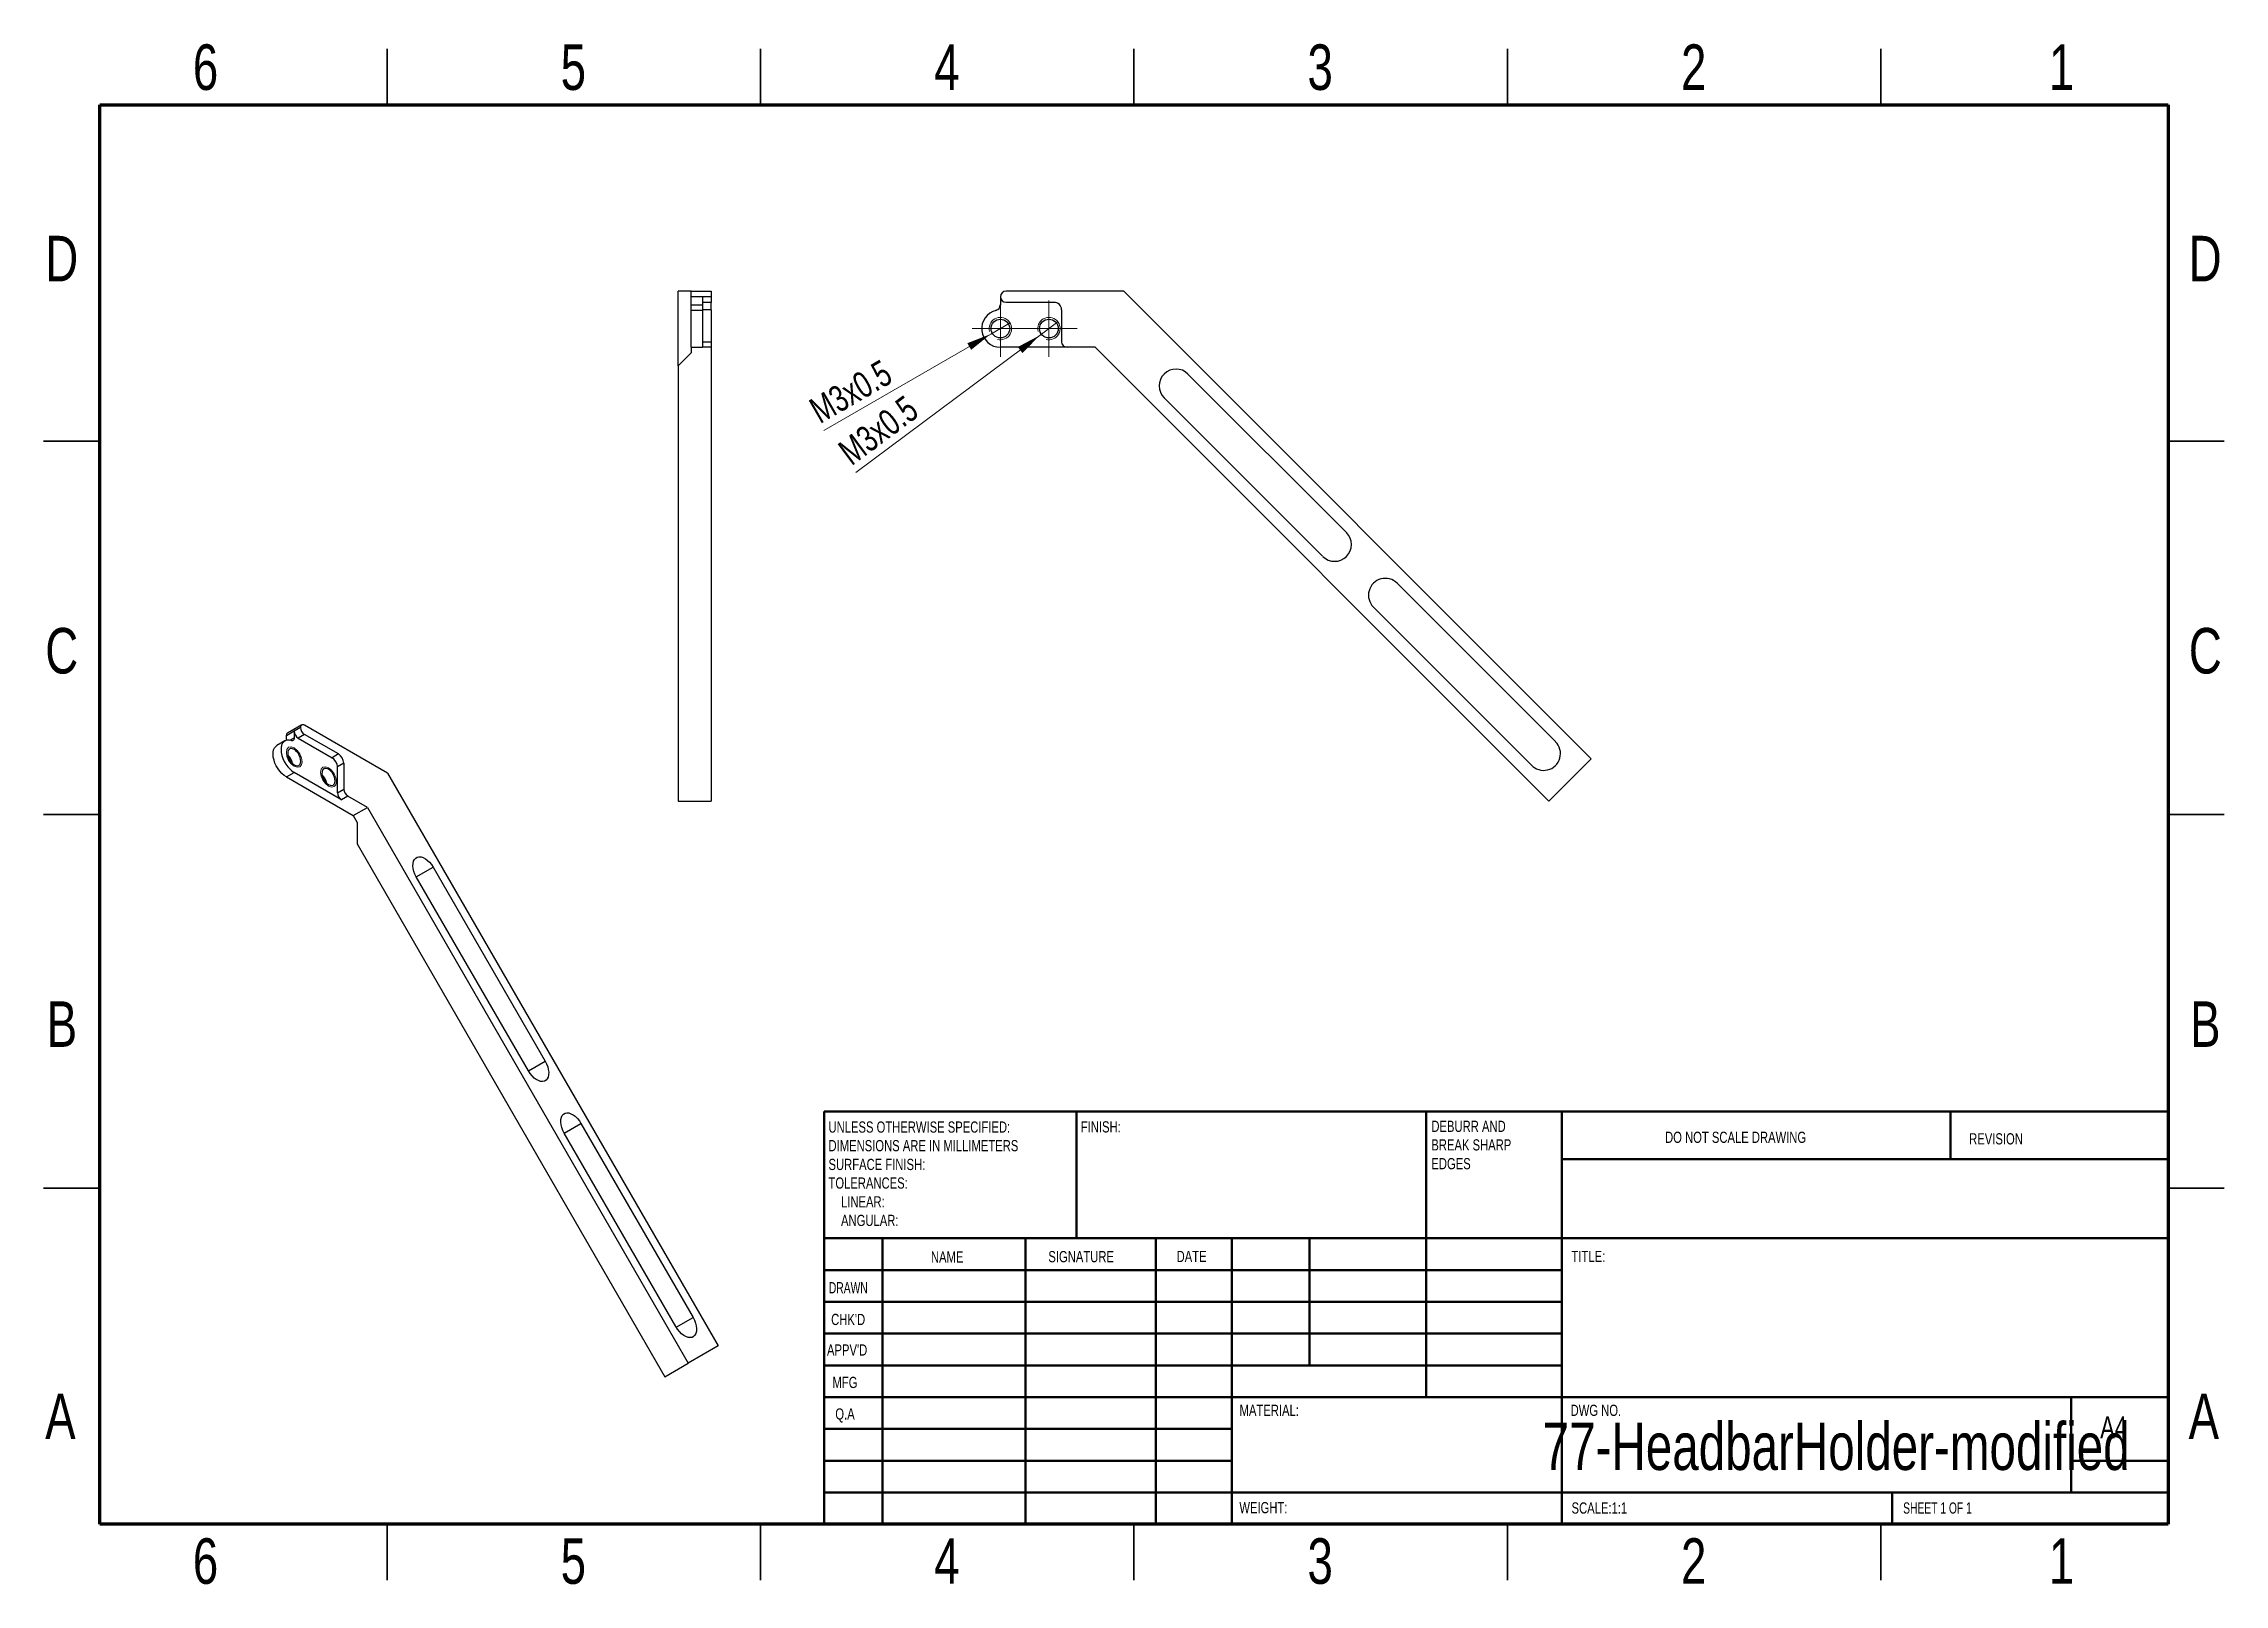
# Model space of a CAD drawing. Header units: inches. Extents: x 0.1 to 11.6, y 0.1 to 8.2.
import ezdxf

# ---------------------------------------------------------------- set-up
doc = ezdxf.new("R2010")
doc.units = ezdxf.units.IN
doc.header["$MEASUREMENT"] = 0
doc.styles.add('SLDTEXTSTYLE0', font='TXT', dxfattribs={"width": 0.75})
doc.styles.add('SLDTEXTSTYLE1', font='TXT', dxfattribs={"width": 0.686449})
doc.styles.add('SLDTEXTSTYLE2', font='TXT', dxfattribs={"width": 0.6875})
doc.dimstyles.new('SLDDIMSTYLE0', dxfattribs={"dimtxt": 0.137795, "dimasz": 0.13, "dimexe": 0, "dimexo": 0.0625, "dimgap": 0.034449, "dimtad": 1, "dimrnd": 1e-09, "dimzin": 12, "dimdsep": 46, "dimtxsty": 'SLDTEXTSTYLE0', "dimblk1": 'NONE', "dimsah": 1, "dimcen": 0, "dimadec": 0, "dimazin": 3, "dimtfac": 1, "dimtmove": 0, "dimatfit": 3, "dimldrblk": 'NONE', "dimfxl": 0, "dimfrac": 2, "dimtolj": 1, "dimtzin": 12, "dimarcsym": 0})

# ---------------------------------------------------------------- blocks, each defined once
blk = doc.blocks.new('SW_NOTE_0')
at = {"color": 0, "linetype": 'Continuous', "lineweight": 0, "attachment_point": 1, "style": 'SLDTEXTSTYLE0'}
for s, insert, char_height in [('UNLESS OTHERWISE SPECIFIED:', (0, 0.076), 0.05906), ('DIMENSIONS ARE IN MILLIMETERS', (0, -0.022), 0.05906), ('TOLERANCES:', (0, -0.219), 0.05906), ('SURFACE FINISH:', (0, -0.121), 0.05906), ('LINEAR:', (0.066, -0.318), 0.0591), ('ANGULAR:', (0.066, -0.416), 0.0591)]:
    blk.add_mtext(s, dxfattribs=dict(at, insert=insert, char_height=char_height))
blk = doc.blocks.new('SW_NOTE_0_1')
at = {"color": 0, "linetype": 'Continuous', "lineweight": 0, "attachment_point": 1, "style": 'SLDTEXTSTYLE0'}
for s, insert, char_height in [('DEBURR AND', (0, 0.076), 0.0591), ('BREAK SHARP', (0, -0.022), 0.05906), ('EDGES', (0, -0.121), 0.0591)]:
    blk.add_mtext(s, dxfattribs=dict(at, insert=insert, char_height=char_height))
blk = doc.blocks.new('_D')
at = {"color": 7, "linetype": 'Continuous', "lineweight": 0}
for q in [(5.193, 6.725), (4.211, 6.158)]:
    blk.add_line((5.091, 6.666), q, dxfattribs=at)
at = {"color": 7, "linetype": 'Continuous', "lineweight": 18}
blk.add_solid([(5.091, 6.666), (4.968, 6.618), (4.988, 6.583)], dxfattribs=at)
at = {"color": 7, "linetype": 'Continuous', "lineweight": 18, "insert": (4.122, 6.31), "char_height": 0.1378, "attachment_point": 1, "rotation": 30, "style": 'SLDTEXTSTYLE0'}
blk.add_mtext('M3x0.5', dxfattribs=at)
blk = doc.blocks.new('_None')
blk = doc.blocks.new('_D_1')
at = {"color": 7, "linetype": 'Continuous', "lineweight": 0}
for q in [(5.445, 6.731), (4.38, 5.937)]:
    blk.add_line((5.351, 6.66), q, dxfattribs=at)
at = {"color": 7, "linetype": 'Continuous', "lineweight": 18}
blk.add_solid([(5.351, 6.66), (5.234, 6.598), (5.258, 6.566)], dxfattribs=at)
at = {"color": 7, "linetype": 'Continuous', "lineweight": 18, "insert": (4.275, 6.079), "char_height": 0.1378, "attachment_point": 1, "rotation": 36.7021, "style": 'SLDTEXTSTYLE0'}
blk.add_mtext('M3x0.5', dxfattribs=at)
blk = doc.blocks.new('SW_CENTERMARKSYMBOL_0')
at = {"color": 0, "linetype": 'Continuous', "lineweight": 18}
for p, q in [((0, 0.098), (0, 0.148)), ((-0.098, 0), (-0.148, 0)), ((0, 0), (-0.098, 0)), ((0, 0), (0, 0.098)), ((0, 0), (0, -0.098)), ((0, 0), (0.098, 0)), ((0.098, 0), (0.148, 0)), ((0, -0.098), (0, -0.148))]:
    blk.add_line(p, q, dxfattribs=at)
blk = doc.blocks.new('SW_CENTERMARKSYMBOL_1')
at = {"color": 0, "linetype": 'Continuous', "lineweight": 18}
for p, q in [((0, 0.098), (0, 0.148)), ((-0.098, 0), (-0.148, 0)), ((0, 0), (-0.098, 0)), ((0, 0), (0, 0.098)), ((0, 0), (0, -0.098)), ((0, 0), (0.098, 0)), ((0.098, 0), (0.148, 0)), ((0, -0.098), (0, -0.148))]:
    blk.add_line(p, q, dxfattribs=at)

msp = doc.modelspace()

# ---------------------------------------------------------------- linework, layer by layer
at = {"color": 7, "linetype": 'Continuous', "lineweight": 35}
for p, q in [((1.909, 7.874), (1.909, 8.169)), ((3.878, 7.874), (3.878, 8.169)), ((5.846, 8.169), (5.846, 7.874)), ((5.846, 7.874), (5.846, 8.169)), ((7.815, 7.874), (7.815, 8.169)), ((9.783, 7.874), (9.783, 8.169)), ((0.394, 6.102), (0.098, 6.102)), ((11.299, 6.102), (11.594, 6.102)), ((0.098, 4.134), (0.394, 4.134)), ((0.394, 4.134), (0.098, 4.134)), ((11.594, 4.134), (11.299, 4.134)), ((11.299, 4.134), (11.594, 4.134)), ((0.394, 2.165), (0.098, 2.165)), ((11.299, 2.165), (11.594, 2.165)), ((1.909, 0.394), (1.909, 0.098)), ((3.878, 0.394), (3.878, 0.098)), ((5.846, 0.098), (5.846, 0.394)), ((5.846, 0.394), (5.846, 0.098)), ((7.815, 0.394), (7.815, 0.098)), ((9.783, 0.394), (9.783, 0.098))]:
    msp.add_line(p, q, dxfattribs=at)
at = {"color": 7, "linetype": 'Continuous', "lineweight": 70}
for p, q in [((0.394, 0.394), (0.394, 7.874)), ((0.394, 7.874), (11.299, 7.874)), ((11.299, 7.874), (11.299, 0.394)), ((11.299, 0.394), (0.394, 0.394))]:
    msp.add_line(p, q, dxfattribs=at)
at = {"color": 7, "linetype": 'Continuous', "lineweight": 25}
for p, q in [((3.443, 6.498), (3.443, 6.892)), ((3.512, 6.892), (3.443, 6.892)), ((3.512, 6.892), (3.618, 6.892)), ((3.512, 6.863), (3.512, 6.892)), ((3.571, 6.863), (3.512, 6.863)), ((3.512, 6.82), (3.512, 6.863)), ((3.512, 6.82), (3.571, 6.82)), ((3.512, 6.791), (3.512, 6.82)), ((3.512, 6.597), (3.512, 6.791)), ((3.571, 6.791), (3.512, 6.791)), ((3.618, 6.863), (3.571, 6.863)), ((3.571, 6.863), (3.571, 6.82)), ((3.618, 6.833), (3.571, 6.833)), ((3.571, 6.82), (3.571, 6.791)), ((3.618, 6.794), (3.571, 6.794)), ((3.571, 6.791), (3.571, 6.597)), ((3.618, 6.892), (3.618, 6.863)), ((3.618, 6.863), (3.618, 6.833)), ((3.618, 6.794), (3.618, 6.833)), ((3.618, 6.794), (3.618, 6.626)), ((5.142, 6.863), (5.142, 6.82)), ((5.792, 6.892), (5.172, 6.892)), ((5.425, 6.833), (5.172, 6.833)), ((5.465, 6.794), (5.465, 6.626)), ((5.792, 6.892), (8.256, 4.427)), ((3.512, 6.567), (3.443, 6.498)), ((3.512, 6.597), (3.571, 6.597)), ((3.512, 6.597), (3.512, 6.567)), ((3.571, 6.626), (3.618, 6.626)), ((3.618, 6.597), (3.571, 6.597)), ((3.618, 6.626), (3.618, 6.597)), ((3.618, 6.597), (3.618, 4.205)), ((5.494, 6.597), (5.142, 6.597)), ((5.641, 6.597), (5.494, 6.597)), ((5.641, 6.597), (8.034, 4.205)), ((3.443, 6.498), (3.443, 4.205)), ((6.131, 6.455), (6.966, 5.62)), ((6.841, 5.495), (6.006, 6.33)), ((7.233, 5.353), (8.068, 4.518)), ((7.94, 4.395), (7.108, 5.228)), ((1.459, 4.606), (1.384, 4.562)), ((1.912, 4.351), (1.474, 4.604)), ((1.37, 4.522), (1.328, 4.498)), ((1.419, 4.573), (1.378, 4.549)), ((1.378, 4.525), (1.378, 4.549)), ((1.453, 4.592), (1.419, 4.573)), ((1.419, 4.573), (1.419, 4.538)), ((1.474, 4.556), (1.44, 4.537)), ((1.44, 4.537), (1.62, 4.433)), ((1.653, 4.453), (1.474, 4.556)), ((1.653, 4.453), (1.62, 4.433)), ((1.681, 4.404), (1.647, 4.385)), ((1.647, 4.248), (1.647, 4.385)), ((1.681, 4.404), (1.681, 4.268)), ((8.256, 4.427), (8.034, 4.205)), ((1.378, 4.332), (1.419, 4.356)), ((1.378, 4.332), (1.731, 4.128)), ((1.668, 4.212), (1.419, 4.356)), ((1.647, 4.248), (1.681, 4.268)), ((1.912, 4.351), (3.655, 1.333)), ((1.702, 4.231), (1.668, 4.212)), ((1.806, 4.171), (1.702, 4.231)), ((1.731, 4.128), (1.806, 4.171)), ((1.806, 4.171), (3.497, 1.242)), ((3.443, 4.205), (3.618, 4.205)), ((1.731, 4.128), (1.752, 4.092)), ((1.752, 4.092), (1.752, 3.979)), ((1.752, 3.979), (3.373, 1.17)), ((2.654, 2.782), (2.063, 3.805)), ((2.152, 3.856), (2.743, 2.833)), ((3.431, 1.436), (2.843, 2.455)), ((2.931, 2.506), (3.522, 1.483)), ((3.655, 1.333), (3.497, 1.242)), ((3.373, 1.17), (3.497, 1.242))]:
    msp.add_line(p, q, dxfattribs=at)
at = {"color": 8, "linetype": 'Continuous', "lineweight": 25}
for p, q in [((1.397, 4.525), (1.419, 4.538)), ((2.063, 3.805), (2.152, 3.856)), ((2.654, 2.782), (2.743, 2.833)), ((2.843, 2.455), (2.931, 2.506)), ((3.433, 1.432), (3.522, 1.483))]:
    msp.add_line(p, q, dxfattribs=at)
at = {"color": 7, "linetype": 'Continuous', "lineweight": 50}
for p, q in [((4.213, 2.569), (11.299, 2.569)), ((4.213, 2.569), (4.213, 0.394)), ((5.543, 1.9), (5.543, 2.569)), ((7.386, 2.569), (7.386, 1.063)), ((8.102, 2.569), (8.102, 0.394)), ((10.15, 2.318), (10.15, 2.569)), ((11.299, 2.318), (8.102, 2.318)), ((11.299, 1.9), (4.213, 1.9)), ((4.52, 1.9), (4.52, 0.394)), ((5.275, 1.9), (5.275, 0.394)), ((5.961, 1.9), (5.961, 0.394)), ((6.362, 0.394), (6.362, 1.9)), ((6.772, 1.23), (6.772, 1.9)), ((8.102, 1.732), (4.213, 1.732)), ((8.102, 1.565), (4.213, 1.565)), ((8.102, 1.398), (4.213, 1.398)), ((8.102, 1.23), (4.213, 1.23)), ((6.362, 1.063), (4.213, 1.063)), ((6.362, 1.063), (11.299, 1.063)), ((10.787, 0.561), (10.787, 1.063)), ((6.362, 0.896), (4.213, 0.896)), ((6.362, 0.728), (4.213, 0.728)), ((11.299, 0.728), (10.787, 0.728)), ((4.213, 0.561), (11.299, 0.561)), ((9.843, 0.394), (9.843, 0.561))]:
    msp.add_line(p, q, dxfattribs=at)
at = {"color": 7, "linetype": 'Continuous', "lineweight": 25, "flags": 128}
for points in [[(1.378, 4.332), (1.366, 4.34), (1.354, 4.35), (1.343, 4.362), (1.334, 4.375), (1.325, 4.39), (1.318, 4.405), (1.313, 4.42), (1.309, 4.436), (1.308, 4.45), (1.309, 4.463), (1.311, 4.475), (1.316, 4.485), (1.322, 4.493), (1.328, 4.498)], [(1.403, 4.524), (1.392, 4.526), (1.381, 4.526), (1.372, 4.523), (1.364, 4.517), (1.358, 4.509), (1.353, 4.499), (1.35, 4.487), (1.35, 4.474), (1.351, 4.46), (1.354, 4.444), (1.36, 4.429), (1.367, 4.414), (1.375, 4.4), (1.385, 4.386), (1.396, 4.374), (1.407, 4.364), (1.419, 4.356)], [(1.419, 4.538), (1.419, 4.534), (1.418, 4.531), (1.417, 4.528), (1.415, 4.526), (1.412, 4.524), (1.41, 4.523), (1.407, 4.523), (1.403, 4.524)], [(1.419, 4.396), (1.428, 4.392), (1.436, 4.391), (1.443, 4.393), (1.449, 4.398), (1.452, 4.405), (1.454, 4.414), (1.453, 4.424), (1.451, 4.435), (1.446, 4.447), (1.44, 4.457), (1.432, 4.466), (1.424, 4.474), (1.415, 4.479), (1.406, 4.481), (1.399, 4.481), (1.392, 4.477), (1.388, 4.472), (1.385, 4.464), (1.385, 4.454), (1.386, 4.443), (1.39, 4.432), (1.395, 4.421), (1.403, 4.411), (1.411, 4.402), (1.419, 4.396)], [(1.6, 4.292), (1.609, 4.288), (1.617, 4.287), (1.624, 4.289), (1.63, 4.293), (1.633, 4.3), (1.635, 4.309), (1.634, 4.32), (1.632, 4.331), (1.627, 4.342), (1.621, 4.353), (1.613, 4.362), (1.605, 4.369), (1.596, 4.374), (1.587, 4.377), (1.58, 4.376), (1.573, 4.373), (1.569, 4.367), (1.566, 4.359), (1.565, 4.349), (1.567, 4.339), (1.571, 4.327), (1.576, 4.316), (1.583, 4.306), (1.592, 4.298), (1.6, 4.292)], [(2.063, 3.805), (2.056, 3.819), (2.05, 3.834), (2.047, 3.849), (2.045, 3.863), (2.046, 3.876), (2.048, 3.888), (2.053, 3.897), (2.06, 3.904), (2.068, 3.909), (2.077, 3.911), (2.088, 3.91), (2.099, 3.907), (2.111, 3.901), (2.122, 3.892), (2.133, 3.882), (2.143, 3.87), (2.152, 3.856)], [(2.743, 2.833), (2.75, 2.819), (2.756, 2.804), (2.759, 2.789), (2.761, 2.775), (2.76, 2.762), (2.758, 2.75), (2.753, 2.741), (2.747, 2.733), (2.738, 2.729), (2.729, 2.727), (2.718, 2.727), (2.707, 2.731), (2.695, 2.737), (2.684, 2.745), (2.673, 2.756), (2.663, 2.768), (2.654, 2.782)], [(2.843, 2.455), (2.835, 2.469), (2.83, 2.484), (2.826, 2.499), (2.825, 2.513), (2.825, 2.526), (2.828, 2.538), (2.832, 2.547), (2.839, 2.554), (2.847, 2.559), (2.857, 2.561), (2.867, 2.561), (2.878, 2.557), (2.89, 2.551), (2.901, 2.543), (2.912, 2.532), (2.923, 2.52), (2.931, 2.506)], [(3.522, 1.483), (3.529, 1.468), (3.535, 1.453), (3.539, 1.438), (3.54, 1.424), (3.54, 1.411), (3.537, 1.399), (3.532, 1.39), (3.525, 1.383), (3.517, 1.378), (3.507, 1.377), (3.496, 1.378), (3.484, 1.382), (3.473, 1.388), (3.461, 1.397), (3.45, 1.409), (3.44, 1.421), (3.431, 1.436)]]:
    msp.add_lwpolyline(points, dxfattribs=at)
at = {"color": 7, "linetype": 'Continuous', "lineweight": 18, "flags": 128}
for points in [[(1.419, 4.388), (1.403, 4.401), (1.39, 4.419), (1.381, 4.44), (1.378, 4.46), (1.381, 4.477), (1.39, 4.488), (1.403, 4.49), (1.419, 4.485), (1.435, 4.472), (1.449, 4.453), (1.458, 4.433), (1.461, 4.412), (1.458, 4.396), (1.449, 4.385), (1.435, 4.383), (1.419, 4.388)], [(1.6, 4.284), (1.584, 4.297), (1.571, 4.315), (1.562, 4.336), (1.558, 4.356), (1.562, 4.373), (1.571, 4.383), (1.584, 4.386), (1.6, 4.38), (1.616, 4.367), (1.63, 4.349), (1.639, 4.328), (1.642, 4.308), (1.639, 4.291), (1.63, 4.281), (1.616, 4.278), (1.6, 4.284)]]:
    msp.add_lwpolyline(points, dxfattribs=at)
at = {"color": 7, "linetype": 'Continuous', "lineweight": 25}
for centre in [(5.142, 6.695), (5.398, 6.695)]:
    msp.add_circle(centre, 0.0492, dxfattribs=at)
for centre, radius, start, end in [((5.142, 6.695), 0.0984, 103.3424, 270), ((5.112, 6.82), 0.0295, 283.3424, 0), ((5.172, 6.863), 0.0295, 90, 180), ((5.172, 6.863), 0.0295, 180, 270), ((5.425, 6.794), 0.0394, 0, 90), ((5.494, 6.626), 0.0295, 180, 270), ((6.068, 6.393), 0.0886, 45, 225), ((6.904, 5.557), 0.0886, 225, 45), ((7.171, 5.29), 0.0886, 45, 225.009), ((1.465, 4.594), 0.0129, 50.7967, 189.214), ((1.392, 4.551), 0.0142, 124.0564, 187.2558), ((1.465, 4.575), 0.0454, 182.6055, 237.3945), ((1.498, 4.594), 0.0454, 182.6055, 237.3945), ((8.006, 4.455), 0.0886, 222.3788, 45), ((1.333, 4.387), 0.0796, 10.9032, 49.0914), ((1.587, 4.382), 0.0605, 2.6055, 57.3945), ((1.62, 4.402), 0.0605, 2.6055, 57.3945), ((1.514, 4.282), 0.0796, 10.9032, 49.0914), ((1.726, 4.27), 0.0454, 182.6055, 237.3945), ((1.693, 4.25), 0.0454, 182.6055, 237.3945)]:
    msp.add_arc(centre, radius, start, end, dxfattribs=at)
at = {"color": 7, "linetype": 'Continuous', "lineweight": 18}
for centre in [(5.142, 6.695), (5.398, 6.695)]:
    msp.add_arc(centre, 0.0591, 255, 195, dxfattribs=at)

# ---------------------------------------------------------------- block references
at = {"color": 7, "linetype": 'Continuous', "lineweight": 0}
for name, p in [('SW_CENTERMARKSYMBOL_1', (5.142, 6.695)), ('SW_CENTERMARKSYMBOL_0', (5.398, 6.695)), ('SW_NOTE_0', (4.236, 2.44)), ('SW_NOTE_0_1', (7.414, 2.444))]:
    msp.add_blockref(name, p, dxfattribs=at)

# ---------------------------------------------------------------- texts
for s, insert, char_height, attachment_point, style in [('6', (0.952, 8.193), 0.24, 2, 'SLDTEXTSTYLE0'), ('5', (2.891, 8.193), 0.24, 2, 'SLDTEXTSTYLE0'), ('4', (4.86, 8.193), 0.24, 2, 'SLDTEXTSTYLE0'), ('3', (6.828, 8.193), 0.24, 2, 'SLDTEXTSTYLE0'), ('2', (8.797, 8.193), 0.24, 2, 'SLDTEXTSTYLE0'), ('1', (10.736, 8.193), 0.24, 2, 'SLDTEXTSTYLE0'), ('D', (0.194, 7.184), 0.24, 2, 'SLDTEXTSTYLE0'), ('D', (11.493, 7.184), 0.24, 2, 'SLDTEXTSTYLE0'), ('C', (0.194, 5.117), 0.24, 2, 'SLDTEXTSTYLE0'), ('C', (11.494, 5.117), 0.24, 2, 'SLDTEXTSTYLE0'), ('B', (0.195, 3.149), 0.24, 2, 'SLDTEXTSTYLE0'), ('B', (11.494, 3.149), 0.24, 2, 'SLDTEXTSTYLE0'), ('FINISH:', (5.566, 2.517), 0.0591, 1, 'SLDTEXTSTYLE0'), ('DO NOT SCALE DRAWING', (8.646, 2.462), 0.05906, 1, 'SLDTEXTSTYLE0'), ('REVISION', (10.249, 2.454), 0.0591, 1, 'SLDTEXTSTYLE0'), ('NAME', (4.776, 1.831), 0.0591, 1, 'SLDTEXTSTYLE0'), ('SIGNATURE', (5.395, 1.833), 0.0591, 1, 'SLDTEXTSTYLE0'), ('DATE', (6.071, 1.834), 0.0591, 1, 'SLDTEXTSTYLE0'), ('TITLE:', (8.153, 1.834), 0.0591, 1, 'SLDTEXTSTYLE0'), ('DRAWN', (4.238, 1.669), 0.0591, 1, 'SLDTEXTSTYLE1'), ("CHK'D", (4.25, 1.502), 0.0591, 1, 'SLDTEXTSTYLE0'), ("APPV'D", (4.228, 1.341), 0.0591, 1, 'SLDTEXTSTYLE0'), ('MFG', (4.257, 1.17), 0.0591, 1, 'SLDTEXTSTYLE0'), ('A', (0.187, 1.082), 0.24, 2, 'SLDTEXTSTYLE0'), ('A', (11.486, 1.082), 0.24, 2, 'SLDTEXTSTYLE0'), ('Q.A', (4.272, 1.004), 0.0591, 1, 'SLDTEXTSTYLE0'), ('MATERIAL:', (6.403, 1.023), 0.0591, 1, 'SLDTEXTSTYLE0'), ('77-HeadbarHolder-modified', (9.548, 0.929), 0.25, 2, 'SLDTEXTSTYLE0'), ('DWG NO.', (8.148, 1.023), 0.0591, 1, 'SLDTEXTSTYLE0'), ('A4', (10.94, 0.961), 0.1146, 1, 'SLDTEXTSTYLE0'), ('WEIGHT:', (6.402, 0.51), 0.059, 1, 'SLDTEXTSTYLE0'), ('SCALE:1:1', (8.153, 0.508), 0.0591, 1, 'SLDTEXTSTYLE0'), ('SHEET 1 OF 1', (9.901, 0.508), 0.05906, 1, 'SLDTEXTSTYLE2'), ('6', (0.952, 0.319), 0.24, 2, 'SLDTEXTSTYLE0'), ('5', (2.891, 0.319), 0.24, 2, 'SLDTEXTSTYLE0'), ('4', (4.86, 0.319), 0.24, 2, 'SLDTEXTSTYLE0'), ('3', (6.828, 0.319), 0.24, 2, 'SLDTEXTSTYLE0'), ('2', (8.797, 0.319), 0.24, 2, 'SLDTEXTSTYLE0'), ('1', (10.736, 0.319), 0.24, 2, 'SLDTEXTSTYLE0')]:
    msp.add_mtext(s, dxfattribs=dict(at, insert=insert, char_height=char_height, attachment_point=attachment_point, style=style))

# ---------------------------------------------------------------- dimensions: what is measured, and where the dimension line sits
at = {"color": 7, "linetype": 'Continuous', "lineweight": 18}
for p1, p2, picture, middle in [((5.193, 6.725), (5.091, 6.666), '_D', (4.47, 6.307)), ((5.445, 6.731), (5.351, 6.66), '_D_1', (4.621, 6.116))]:
    dim = msp.add_diameter_dim_2p(p1=p1, p2=p2, text='M3x0.5', dimstyle='SLDDIMSTYLE0', override={"dimpost": '<>'}, dxfattribs=at)
    dim.commit()
    dim.dimension.update_dxf_attribs({"geometry": picture, "text_midpoint": middle, "dimtype": 163})

doc.saveas('drawing.dxf')
